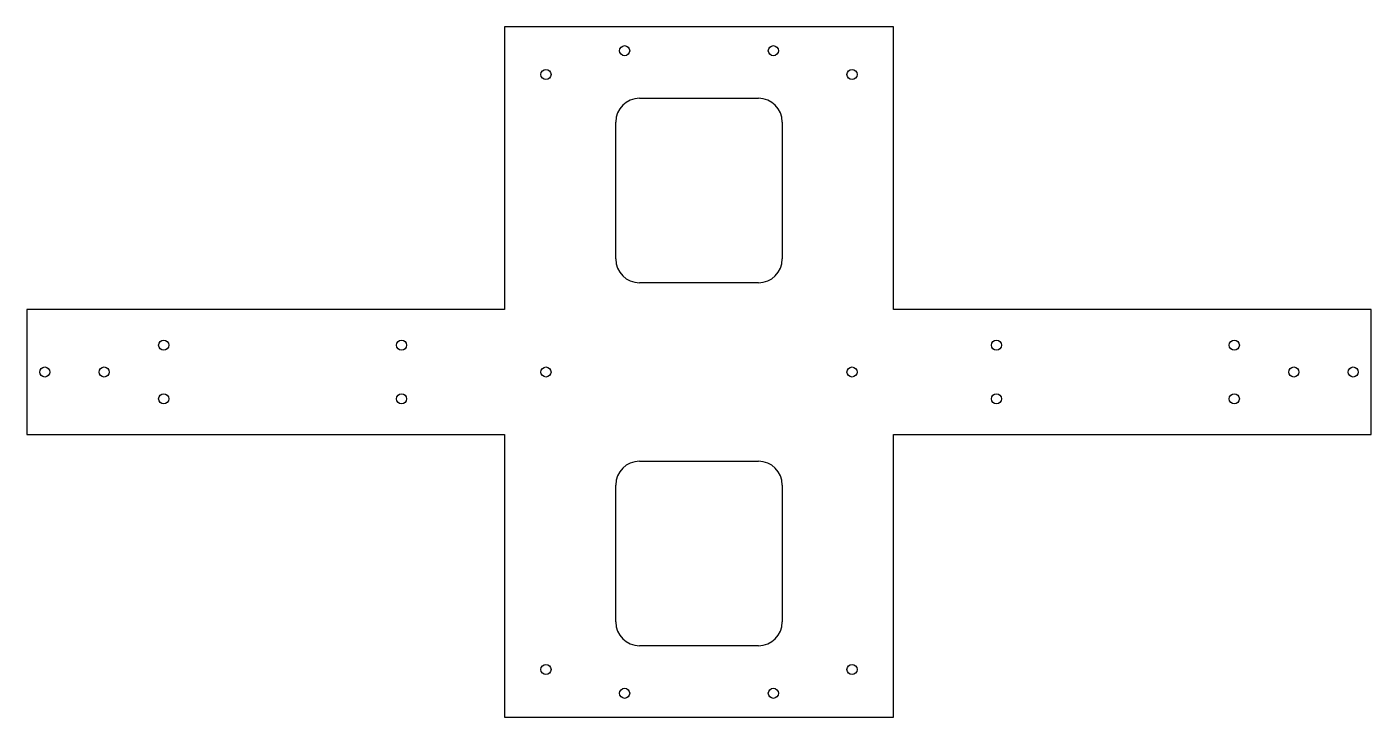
# Model space of a CAD drawing. Header units: millimetres. Extents: x 0 to 452, y 0 to 232.
import ezdxf

# ---------------------------------------------------------------- set-up
doc = ezdxf.new("R2010")
doc.units = ezdxf.units.MM

msp = doc.modelspace()

# ---------------------------------------------------------------- linework, layer by layer
for p, q in [((291.45, 232, 1.5), (160.55, 232, 1.5)), ((160.55, 232, 1.5), (160.55, 137, 1.5)), ((291.45, 137, 1.5), (291.45, 232, 1.5)), ((206, 208, 1.5), (246, 208, 1.5)), ((198, 154, 1.5), (198, 200, 1.5)), ((254, 200, 1.5), (254, 154, 1.5)), ((246, 146, 1.5), (206, 146, 1.5)), ((160.55, 137, 1.5), (0, 137, 1.5)), ((0, 137, 1.5), (0, 95, 1.5)), ((452, 137, 1.5), (291.45, 137, 1.5)), ((452, 95, 1.5), (452, 137, 1.5)), ((0, 95, 1.5), (160.55, 95, 1.5)), ((160.55, 95, 1.5), (160.55, 0, 1.5)), ((291.45, 0, 1.5), (291.45, 95, 1.5)), ((291.45, 95, 1.5), (452, 95, 1.5)), ((206, 86, 1.5), (246, 86, 1.5)), ((198, 32, 1.5), (198, 78, 1.5)), ((254, 78, 1.5), (254, 32, 1.5)), ((246, 24, 1.5), (206, 24, 1.5)), ((160.55, 0, 1.5), (291.45, 0, 1.5))]:
    msp.add_line(p, q)
for centre in [(201, 224, 1.5), (251, 224, 1.5), (174.55, 216, 1.5), (277.45, 216, 1.5), (46, 125, 1.5), (126, 125, 1.5), (326, 125, 1.5), (406, 125, 1.5), (6, 116, 1.5), (26, 116, 1.5), (174.55, 116, 1.5), (277.45, 116, 1.5), (426, 116, 1.5), (446, 116, 1.5), (46, 107, 1.5), (126, 107, 1.5), (326, 107, 1.5), (406, 107, 1.5), (174.55, 16, 1.5), (277.45, 16, 1.5), (201, 8, 1.5), (251, 8, 1.5)]:
    msp.add_circle(centre, 1.7)
for centre, start, end in [((206, 200, 1.5), 90, 180), ((246, 200, 1.5), 0, 90), ((206, 154, 1.5), 180, 270), ((246, 154, 1.5), -90, 0), ((206, 78, 1.5), 90, 180), ((246, 78, 1.5), 0, 90), ((206, 32, 1.5), 180, 270), ((246, 32, 1.5), -90, 0)]:
    msp.add_arc(centre, 8, start, end)

doc.saveas('drawing.dxf')
